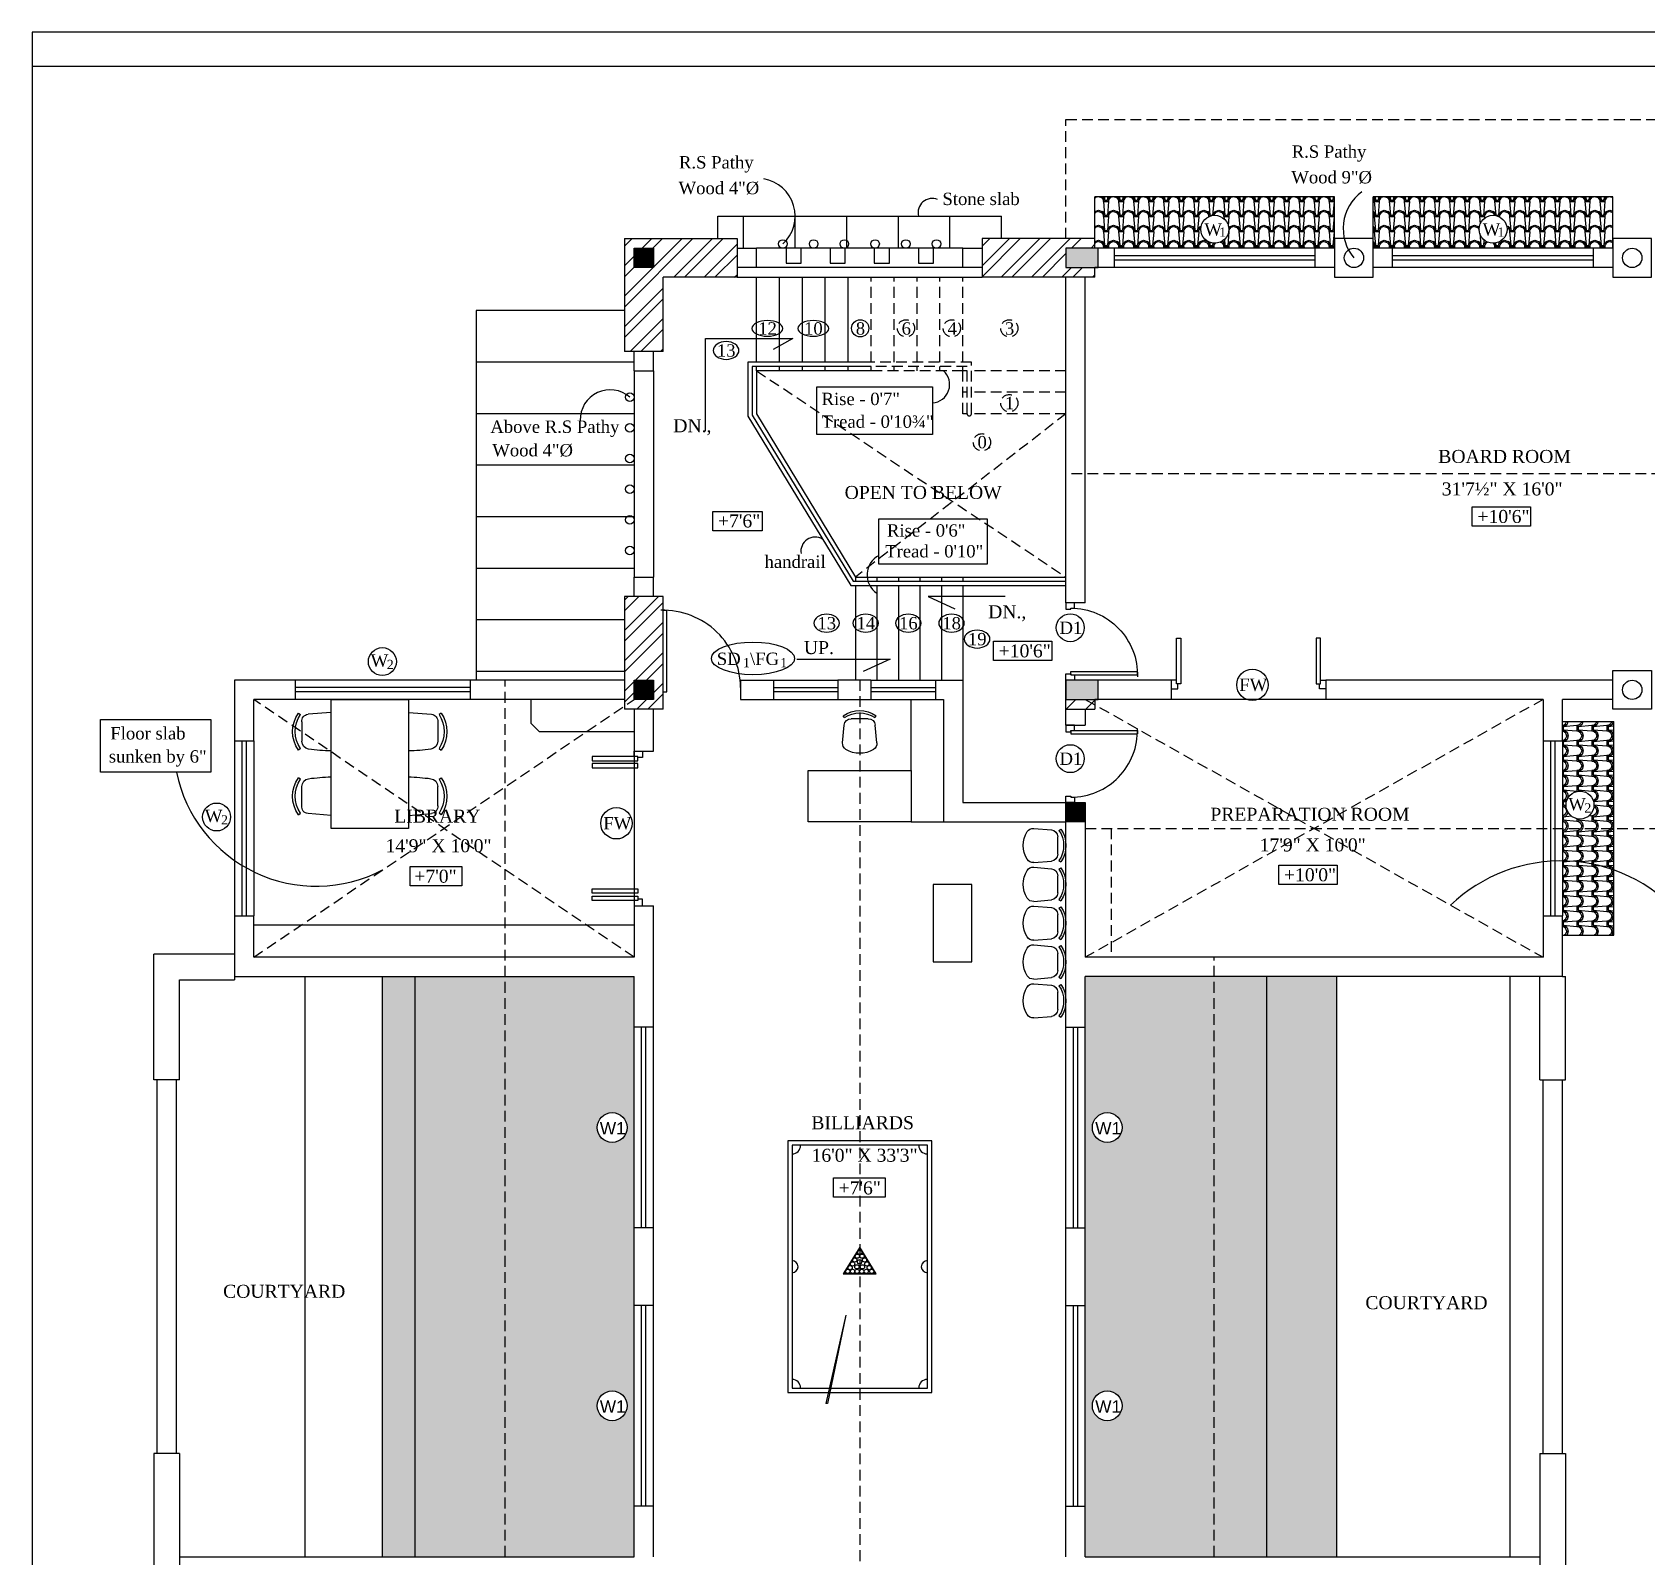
# Model space of a CAD drawing. Extents: x 12259 to 18078, y -1461 to 1911.
# Drawn here: x 14907 to 15658, y 144 to 854 of the extents above; entities that cross this region are included whole.
import ezdxf
from ezdxf.enums import TextEntityAlignment as Align

# ---------------------------------------------------------------- set-up
doc = ezdxf.new("R2010")
doc.units = 0
doc.header["$LTSCALE"] = 20
doc.header["$MEASUREMENT"] = 0
doc.linetypes.add('HIDDEN', pattern=[0.375, 0.25, -0.125])
doc.layers.get('0').update_dxf_attribs({"linetype": 'CONTINUOUS'})
for name, color, linetype in [('border', 230, 'CONTINUOUS'), ('column', 31, 'CONTINUOUS'), ('DETTEXT', 7, 'CONTINUOUS'), ('DOOR', 1, 'CONTINUOUS'), ('door text', 2, 'CONTINUOUS'), ('FURN', 10, 'CONTINUOUS'), ('Glass', 130, 'CONTINUOUS'), ('handrail', 1, 'CONTINUOUS'), ('HATCH', 252, 'CONTINUOUS'), ('kalkaal', 7, 'CONTINUOUS'), ('Roof lilne', 31, 'CONTINUOUS'), ('Stone', 8, 'CONTINUOUS'), ('text', 2, 'CONTINUOUS'), ('TILE', 22, 'CONTINUOUS'), ('wall', 13, 'CONTINUOUS'), ('window', 4, 'CONTINUOUS'), ('window sill', 5, 'CONTINUOUS'), ('WINTEXT', 2, 'CONTINUOUS'), ('WOOD', 7, 'CONTINUOUS')]:
    doc.layers.add(name, color=color, linetype=linetype)
doc.layers.add('correct', color=230, linetype='CONTINUOUS', plot=False)
doc.styles.add('STYLE1', font='arial_2.ttf', dxfattribs={"width": 0.75, "oblique": 25})
doc.styles.add('style5', font='times_2.ttf')
pattern_1 = [(274.9697, (61.23866, 1517.04105), (-6.999939149, 84.0000073606), [6.464304, -155.143247]), (180, (61.799, 1510.601), (-7, -7), [0.56, -6.44]), (0, (54.799, 1510.041), (7, 7), [1.96, -5.04]), (90, (56.759, 1510.041), (-7, 7), [0.7, -6.3]), (270, (61.239, 1510.741), (7, -7), [0.7, -6.3]), (0, (61.239, 1510.041), (7, 7), [0.56, -6.44]), (0, (54.799, 1510.601), (7, 7), [1.4, -5.6]), (85.0303, (56.19866, 1510.60105), (6.999939149, 84.0000073606), [6.464304, -155.143247]), (52.6961, (56.19866, 1510.95105), (-90.999901229, -119.000075192), [1.848056, -182.95725]), (18.4349, (57.3187, 1512.421), (14.00000304, 6.99998882), [1.770874, -20.365065]), (341.5651, (58.9987, 1512.981), (-14.00000304, 6.99998882), [1.770874, -20.365065]), (307.3039, (60.67866, 1512.42105), (90.999901229, -119.000075192), [1.848056, -182.95725]), (20.2249, (57.66866, 1511.93105), (-76.99998085, -28.000058349), [1.417395, -140.321804]), (339.7751, (58.99866, 1512.42105), (76.99998085, -28.000058349), [1.417395, -140.321804]), (307.4054, (60.32866, 1511.93105), (70.000069668, -90.999947255), [1.498063, -148.308475]), (52.5946, (56.75866, 1510.74105), (-70.000069668, -90.999947255), [1.498063, -148.308475])]
pattern_2 = [(184.9697, (43.62582, 41.11754), (84.0000073606, 6.999939149), [6.464304, -155.143247]), (90, (37.186, 40.5575), (-7, 7), [0.56, -6.44]), (270, (36.626, 47.5575), (7, -7), [1.96, -5.04]), (0, (36.626, 45.5975), (7, 7), [0.7, -6.3]), (180, (37.326, 41.1175), (-7, -7), [0.7, -6.3]), (270, (36.626, 41.1175), (7, -7), [0.56, -6.44]), (270, (37.186, 47.5575), (7, -7), [1.4, -5.6]), (355.0303, (37.18582, 46.15754), (84.0000073606, -6.999939149), [6.464304, -155.143247]), (322.6961, (37.53582, 46.15754), (-119.000075192, 90.999901229), [1.848056, -182.95725]), (288.4349, (39.0058, 45.0375), (6.99998882, -14.00000304), [1.770874, -20.365065]), (251.5651, (39.5658, 43.3575), (6.99998882, 14.00000304), [1.770874, -20.365065]), (217.3039, (39.00582, 41.67754), (-119.000075192, -90.999901229), [1.848056, -182.95725]), (290.2249, (38.51582, 44.68754), (-28.000058349, 76.99998085), [1.417395, -140.321804]), (249.7751, (39.00582, 43.35754), (-28.000058349, -76.99998085), [1.417395, -140.321804]), (217.4054, (38.51582, 42.02754), (-90.999947255, -70.000069668), [1.498063, -148.308475]), (322.5946, (37.32582, 45.59754), (-90.999947255, 70.000069668), [1.498063, -148.308475])]
pattern_3 = [(45, (36.626, 47.558), (-7.071068, 7.071068), []), (45, (36.626, 52.558), (-7.071068, 7.071068), [])]
pattern_4 = [(45, (0, 0), (-7.071068, 7.071068), []), (45, (0, 5), (-7.071068, 7.071068), [])]

# ---------------------------------------------------------------- blocks, each defined once
blk = doc.blocks.new('DR1H902')
at = {"color": 0}
for p, q in [((-0.5, 0), (-0.5, 1)), ((-0.5, 1), (-0.45, 1)), ((-0.45, 0), (-0.45, 1)), ((-0.5, 0), (-0.45, 0))]:
    blk.add_line(p, q, dxfattribs=at)
blk.add_arc((-0.5, 0), 1, 0, 91.707, dxfattribs=at)
blk = doc.blocks.new('A$C3B4262AC')
at = {"layer": 'DOOR'}
for p, q in [((0, 4), (0, 0)), ((2.5, 4), (0, 4)), ((0, 0), (3, 0)), ((2.5, 2.25), (2.5, 4)), ((3, 2.25), (2.5, 2.25)), ((3, 0), (3, 2.25))]:
    blk.add_line(p, q, dxfattribs=at)
blk = doc.blocks.new('A$C1F9E242A')
blk.add_blockref('A$C3B4262AC', (0, 0))
at = {"xscale": -1}
blk.add_blockref('A$C3B4262AC', (36, 0), dxfattribs=at)
at = {"layer": 'DOOR', "xscale": -31, "yscale": 31, "zscale": 68.88888888888889}
blk.add_blockref('DR1H902', (18, 2.25), dxfattribs=at)
blk = doc.blocks.new('*U20')
at = {"rotation": 89.9999999999997}
blk.add_blockref('A$C1F9E242A', (-17.99, -15.99), dxfattribs=at)
blk = doc.blocks.new('A$C01922A66')
at = {"layer": 'FURN'}
for points in [[(-67, 117), (-67, 0), (0, 0), (0, 117)], [(-65, 115), (-65, 2), (-2, 2), (-2, 115)]]:
    blk.add_lwpolyline(points, close=True, dxfattribs=at)
for centre, radius, start, end in [((-65, 115), 4, 270, 0), ((-2, 115), 4, 180, 270), ((-65, 58.5), 2.83, 270, 90), ((-2, 58.5), 2.83, 90, 270), ((-65, 2), 4, 0, 90), ((-2, 2), 4, 90, 180)]:
    blk.add_arc(centre, radius, start, end, dxfattribs=at)
blk = doc.blocks.new('A$C0BD9222F')
at = {"layer": 'Glass', "color": 4}
for p, q in [((0, 36), (-38, 36)), ((-38, 36), (-38, 34.2)), ((0, 34.2), (-38, 34.2)), ((0, 36), (0, 34.2))]:
    blk.add_line(p, q, dxfattribs=at)
at = {"layer": 'Glass', "color": 4, "extrusion": (0, 0, -1)}
blk.add_ellipse((-2, 36), major_axis=(-25.46, 25.46), ratio=1, start_param=3.926991, end_param=5.52758, dxfattribs=at)
blk = doc.blocks.new('*U615')
at = {"xscale": -1, "rotation": 89.99999999999977}
blk.add_blockref('A$C1F9E242A', (-17.99, 20.01), dxfattribs=at)
blk = doc.blocks.new('f3')
at = {"layer": 'FURN'}
for p, q in [((-60.11, 62.61), (-59.1, 61.92)), ((-44.87, 62.93), (-55.6, 62.05)), ((-8.87, 62.93), (1.86, 62.05)), ((6.36, 62.61), (5.36, 61.92)), ((-58.49, 58.51), (-58.49, 49.48)), ((4.75, 58.51), (4.75, 49.48)), ((-59.1, 46.07), (-60.11, 45.39)), ((5.36, 46.07), (6.36, 45.39)), ((-59.1, 31.85), (-60.11, 32.54)), ((5.36, 31.85), (6.36, 32.54)), ((-58.49, 19.41), (-58.49, 28.45)), ((4.75, 19.41), (4.75, 28.45)), ((-60.11, 15.32), (-59.1, 16.01)), ((-44.87, 15), (-55.6, 15.87)), ((-8.87, 15), (1.86, 15.87)), ((6.36, 15.32), (5.36, 16.01))]:
    blk.add_line(p, q, dxfattribs=at)
blk.add_lwpolyline([(-44.87, 68.96), (-44.87, 8.96), (-8.87, 8.96), (-8.87, 68.96)], close=True, dxfattribs=at)
for centre, radius, start, end in [((-47.52, 54), 15.25, 145.61966, 214.38034), ((-47.52, 54), 14.03, 145.61966, 214.38034), ((-55.35, 58.9), 3.17, 94.66922, 186.93393), ((1.61, 58.9), 3.17, 353.06607, 85.33078), ((-6.22, 54), 14.03, 325.61966, 34.38034), ((-6.22, 54), 15.25, 325.61966, 34.38034), ((-54.82, 49.48), 3.67, 180, 262.30076), ((-42.34, 141.76), 96.79, 262.30076, 268.50186), ((-11.4, 141.76), 96.79, 271.49814, 277.69924), ((1.07, 49.48), 3.67, 277.69924, 0), ((-47.52, 23.93), 15.25, 145.61966, 214.38034), ((-47.52, 23.93), 14.03, 145.61966, 214.38034), ((-54.82, 28.45), 3.67, 97.69924, 180), ((-42.34, -63.83), 96.79, 91.49814, 97.69924), ((-11.4, -63.83), 96.79, 82.30076, 88.50186), ((1.07, 28.45), 3.67, 0, 82.30076), ((-6.22, 23.93), 14.03, 325.61966, 34.38034), ((-6.22, 23.93), 15.25, 325.61966, 34.38034), ((-55.35, 19.03), 3.17, 173.06607, 265.33078), ((1.61, 19.03), 3.17, 274.66922, 6.93393)]:
    blk.add_arc(centre, radius, start, end, dxfattribs=at)
blk = doc.blocks.new('CHAIR1')
at = {"color": 0}
for p, q in [((6.09, 9.96), (16.38, 9.07)), ((20.77, 8.8), (21.88, 9.57)), ((20.09, 5.02), (20.09, -5.02)), ((6.09, -9.96), (16.38, -9.07)), ((20.77, -8.8), (21.88, -9.57))]:
    blk.add_line(p, q, dxfattribs=at)
for centre, radius, start, end in [((5.74, 5.91), 4.06, 85.03026, 148.40697), ((7.9, 0), 16.94, 325.61966, 34.38034), ((15.35, 0), 15.35, 148.40697, 211.59303), ((16.03, 5.02), 4.06, 0, 85.03026), ((7.9, 0), 15.59, 325.61966, 34.38034), ((5.74, -5.91), 4.06, 211.59303, 274.96974), ((16.03, -5.02), 4.06, 274.96974, 0)]:
    blk.add_arc(centre, radius, start, end, dxfattribs=at)

msp = doc.modelspace()

# ---------------------------------------------------------------- hatches: boundary and pattern name
at = {"layer": 'column'}
msp.add_hatch(color=8, dxfattribs=at).paths.add_polyline_path([(15387.9, 495.29), (15387.9, 486.29), (15396.9, 486.29), (15396.9, 495.29)])
at = {"layer": 'HATCH'}
for points in [[(15195.9, 753.29), (15186.9, 753.29), (15186.9, 744.29), (15195.9, 744.29)], [(15402.9, 744.29), (15402.9, 753.29), (15387.9, 753.29), (15387.9, 744.29)], [(15186.9, 543.29), (15195.9, 543.29), (15195.9, 552.29), (15186.9, 552.29)], [(15402.9, 552.29), (15396.9, 552.29), (15387.9, 552.29), (15387.9, 543.29), (15402.9, 543.29)]]:
    msp.add_hatch(color=8, dxfattribs=at).paths.add_polyline_path(points)
at = {"layer": 'Stone', "ltscale": 5}
h = msp.add_hatch(dxfattribs=at)
h.set_pattern_fill('STEEL', color=256, scale=80, style=0)
h.set_pattern_definition(pattern_3)
h.paths.add_polyline_path([(15234.9, 739.79), (15234.9, 757.79), (15182.4, 757.79), (15182.4, 705.29), (15200.4, 705.29), (15200.4, 739.79)])
h.paths.add_polyline_path([(15195.9, 744.29), (15186.9, 744.29), (15186.9, 753.29), (15195.9, 753.29)], flags=16)
h = msp.add_hatch(dxfattribs=at)
h.set_pattern_fill('STEEL', color=256, scale=80, style=0)
h.set_pattern_definition(pattern_4)
h.paths.add_polyline_path([(15401.4, 739.79), (15401.4, 744.29), (15387.9, 744.29), (15387.9, 753.29), (15401.4, 753.29), (15401.4, 757.79), (15348.9, 757.79), (15348.9, 739.79)])
h = msp.add_hatch(dxfattribs=at)
h.set_pattern_fill('STEEL', color=256, scale=80, style=0)
h.set_pattern_definition(pattern_3)
h.paths.add_polyline_path([(15200.4, 591.29), (15182.4, 591.29), (15182.4, 538.79), (15200.4, 538.79)])
h.paths.add_polyline_path([(15195.9, 552.29), (15195.9, 543.29), (15186.9, 543.29), (15186.9, 552.29)], flags=16)
h = msp.add_hatch(dxfattribs=at)
h.set_pattern_fill('STEEL', color=256, scale=80, style=0)
h.set_pattern_definition(pattern_4)
h.paths.add_polyline_path([(15387.9, 543.29), (15387.9, 538.79), (15401.4, 538.79), (15401.4, 543.29)])
at = {"layer": 'TILE'}
h = msp.add_hatch(dxfattribs=at)
h.set_pattern_fill('SPANTILE', color=256, scale=7, style=0)
h.set_pattern_definition(pattern_1)
edge = h.paths.add_edge_path()
edge.add_arc((15457.15, 762.13), 6.51, 0, 360)
h.paths.add_polyline_path([(15512.9, 753.29), (15512.9, 777.29), (15401.4, 777.29), (15401.4, 753.29)])
h = msp.add_hatch(dxfattribs=at)
h.set_pattern_fill('SPANTILE', color=256, scale=7, style=0)
h.set_pattern_definition(pattern_1)
edge = h.paths.add_edge_path()
edge.add_arc((15586.65, 762.13), 6.51, 0, 360)
h.paths.add_polyline_path([(15642.4, 753.29), (15642.4, 777.29), (15530.9, 777.29), (15530.9, 753.29)])
h = msp.add_hatch(dxfattribs=at)
h.set_pattern_fill('SPANTILE', color=256, scale=7, angle=270, style=0)
h.set_pattern_definition(pattern_2)
edge = h.paths.add_edge_path()
edge.add_arc((15627.1, 494.12), 6.51, 0, 360)
h.paths.add_polyline_path([(15618.9, 483.29), (15642.9, 483.29), (15642.9, 533.04), (15618.9, 533.04)])
h = msp.add_hatch(dxfattribs=at)
h.set_pattern_fill('SPANTILE', color=256, scale=7, angle=270, style=0)
h.set_pattern_definition(pattern_2)
h.paths.add_polyline_path([(15642.9, 483.29), (15618.9, 483.29), (15618.9, 442.54), (15618.9, 433.54), (15642.9, 433.54)])
h = msp.add_hatch(dxfattribs=at)
h.set_pattern_fill('SPANTILE', color=256, scale=7, angle=270, style=0)
h.set_pattern_definition([(355.0303, (25498.4999, -398.81697), (-84.000007361, 6.999939149), [6.464304, -155.143247]), (90, (25504.94, -399.377), (7, 7), [0.56, -6.44]), (270, (25505.5, -392.377), (-7, -7), [1.96, -5.04]), (180, (25505.5, -394.337), (-7, 7), [0.7, -6.3]), (7e-15, (25504.8, -398.817), (7, -7), [0.7, -6.3]), (270, (25505.5, -398.817), (-7, -7), [0.56, -6.44]), (270, (25504.94, -392.377), (-7, -7), [1.4, -5.6]), (184.9697, (25504.9399, -393.77697), (-84.000007361, -6.999939149), [6.464304, -155.143247]), (217.3039, (25504.5899, -393.77697), (119.000075192, 90.999901229), [1.848056, -182.95725]), (251.5651, (25503.12, -394.897), (-6.9999888, -14.00000304), [1.770874, -20.365065]), (288.4349, (25502.56, -396.577), (-6.9999888, 14.00000304), [1.770874, -20.365065]), (322.6961, (25503.1199, -398.25697), (119.000075192, -90.999901229), [1.848056, -182.95725]), (249.7751, (25503.6099, -395.24697), (28.000058349, 76.99998085), [1.417395, -140.321804]), (290.2249, (25503.1199, -396.57697), (28.000058349, -76.99998085), [1.417395, -140.321804]), (322.5946, (25503.6099, -397.90697), (90.999947255, -70.000069668), [1.498063, -148.308475]), (217.4054, (25504.7999, -394.33697), (90.999947255, 70.000069668), [1.498063, -148.308475])])
edge = h.paths.add_edge_path()
edge.add_arc((15176.7, 344.04), 6.93, 0, 360)
edge = h.paths.add_edge_path()
edge.add_arc((15176.7, 214.54), 6.93, 0, 360)
h.paths.add_polyline_path([(15069.9, 414.29), (15186.9, 414.29), (15186.9, 144.29), (15069.9, 144.29)])
h = msp.add_hatch(dxfattribs=at)
h.set_pattern_fill('SPANTILE', color=256, scale=7, angle=270, style=0)
h.set_pattern_definition([(184.9697, (5085.2979, -398.81697), (84.000007361, 6.999939149), [6.464304, -155.143247]), (90, (5078.858, -399.377), (-7, 7), [0.56, -6.44]), (270, (5078.298, -392.377), (7, -7), [1.96, -5.04]), (0, (5078.298, -394.337), (7, 7), [0.7, -6.3]), (180, (5078.998, -398.817), (-7, -7), [0.7, -6.3]), (270, (5078.298, -398.817), (7, -7), [0.56, -6.44]), (270, (5078.858, -392.377), (7, -7), [1.4, -5.6]), (355.0303, (5078.8579, -393.77697), (84.000007361, -6.999939149), [6.464304, -155.143247]), (322.6961, (5079.2079, -393.77697), (-119.000075192, 90.999901229), [1.848056, -182.95725]), (288.4349, (5080.678, -394.897), (6.9999888, -14.00000304), [1.770874, -20.365065]), (251.5651, (5081.238, -396.577), (6.9999888, 14.00000304), [1.770874, -20.365065]), (217.3039, (5080.6779, -398.25697), (-119.000075192, -90.999901229), [1.848056, -182.95725]), (290.2249, (5080.1879, -395.24697), (-28.000058349, 76.99998085), [1.417395, -140.321804]), (249.7751, (5080.6779, -396.57697), (-28.000058349, -76.99998085), [1.417395, -140.321804]), (217.4054, (5080.1879, -397.90697), (-90.999947255, -70.000069668), [1.498063, -148.308475]), (322.5946, (5078.9979, -394.33697), (-90.999947255, 70.000069668), [1.498063, -148.308475])])
edge = h.paths.add_edge_path()
edge.add_arc((15407.1, 344.04), 6.93, 0, 360)
edge = h.paths.add_edge_path()
edge.add_arc((15407.1, 214.54), 6.93, 0, 360)
h.paths.add_polyline_path([(15513.9, 414.29), (15396.9, 414.29), (15396.9, 144.29), (15513.9, 144.29)])

# ---------------------------------------------------------------- linework, layer by layer
for p, q in [((15225.9, 768.29), (15357.9, 768.29)), ((15225.9, 757.79), (15225.9, 768.29)), ((15237.9, 753.29), (15237.9, 768.29)), ((15261.9, 753.29), (15261.9, 768.29)), ((15285.9, 753.29), (15285.9, 768.29)), ((15309.9, 753.29), (15309.9, 768.29)), ((15333.9, 753.29), (15333.9, 768.29)), ((15357.9, 757.79), (15357.9, 768.29)), ((15339.9, 753.29), (15243.9, 753.29)), ((15339.9, 744.29), (15243.9, 744.29)), ((15234.9, 739.79), (15348.9, 739.79)), ((15243.9, 700.29), (15243.9, 739.79)), ((15254.57, 700.29), (15254.57, 739.79)), ((15265.23, 700.29), (15265.23, 739.79)), ((15275.9, 700.29), (15275.9, 739.79)), ((15286.57, 700.29), (15286.57, 739.79)), ((15182.4, 724.29), (15113.4, 724.29)), ((15113.4, 724.29), (15113.4, 552.29)), ((15186.9, 700.29), (15113.4, 700.29)), ((15186.9, 696.29), (15186.9, 600.29)), ((15195.9, 696.29), (15195.9, 600.29)), ((15243.9, 696.29), (15243.9, 698.29)), ((15297.23, 696.29), (15243.9, 696.29)), ((15243.9, 696.29), (15243.9, 676.29)), ((15254.57, 696.29), (15254.57, 698.29)), ((15265.23, 696.29), (15265.23, 698.29)), ((15275.9, 696.29), (15275.9, 698.29)), ((15286.57, 696.29), (15286.57, 698.29)), ((15307.9, 696.29), (15307.9, 698.29)), ((15318.57, 696.29), (15318.57, 698.29)), ((15329.23, 696.29), (15329.23, 698.29)), ((15339.9, 696.29), (15339.9, 698.29)), ((15341.9, 696.29), (15339.9, 696.29)), ((15186.9, 676.29), (15113.4, 676.29)), ((15243.9, 676.29), (15289.9, 600.29)), ((15186.9, 652.29), (15113.4, 652.29)), ((15186.9, 628.29), (15113.4, 628.29)), ((15186.9, 604.29), (15113.4, 604.29)), ((15289.9, 600.29), (15289.9, 598.29)), ((15289.9, 600.29), (15387.9, 600.29)), ((15289.9, 596.29), (15289.9, 552.29)), ((15299.9, 600.29), (15299.9, 598.29)), ((15299.9, 596.29), (15299.9, 552.29)), ((15309.9, 600.29), (15309.9, 598.29)), ((15309.9, 596.29), (15309.9, 552.29)), ((15319.9, 600.29), (15319.9, 598.29)), ((15319.9, 596.29), (15319.9, 552.29)), ((15329.9, 600.29), (15329.9, 598.29)), ((15329.9, 596.29), (15329.9, 552.29)), ((15339.9, 600.29), (15339.9, 598.29)), ((15339.9, 596.29), (15339.9, 552.29)), ((15182.4, 580.29), (15113.4, 580.29)), ((15182.4, 556.29), (15113.4, 556.29)), ((15251.77, 552.29), (15281.77, 552.29)), ((15297.15, 552.29), (15327.15, 552.29)), ((15251.77, 543.29), (15281.77, 543.29)), ((15297.15, 543.29), (15327.23, 543.29)), ((15508.9, 543.29), (15436.9, 543.29)), ((15186.9, 519.29), (15186.9, 447.29))]:
    msp.add_line(p, q)
at = {"linetype": 'HIDDEN'}
for p, q in [((15297.23, 700.29), (15297.23, 739.79)), ((15307.9, 700.29), (15307.9, 739.79)), ((15318.57, 700.29), (15318.57, 739.79)), ((15329.23, 700.29), (15329.23, 739.79)), ((15339.9, 700.29), (15339.9, 739.79)), ((15243.9, 696.29), (15387.9, 600.29)), ((15297.23, 696.29), (15297.23, 698.29)), ((15339.9, 696.29), (15297.23, 696.29)), ((15339.9, 676.29), (15339.9, 698.29)), ((15387.9, 696.29), (15343.9, 696.29)), ((15341.9, 686.29), (15339.9, 686.29)), ((15387.9, 686.29), (15343.9, 686.29)), ((15387.9, 676.29), (15289.9, 600.29)), ((15341.9, 676.29), (15339.9, 676.29)), ((15387.9, 676.29), (15343.9, 676.29)), ((15186.9, 423.29), (15009.9, 543.29)), ((15009.9, 423.29), (15186.9, 543.29)), ((15609.9, 543.29), (15396.9, 423.29)), ((15396.9, 543.29), (15609.9, 423.29))]:
    msp.add_line(p, q, dxfattribs=at)
at = {"layer": 'border'}
msp.add_line((15899.3, 837.96), (14906.85, 837.96), dxfattribs=at)
at = {"layer": 'column'}
for points in [[(15195.9, 744.29), (15186.9, 744.29), (15186.9, 753.29), (15195.9, 753.29)], [(15387.9, 744.29), (15402.9, 744.29), (15402.9, 753.29), (15387.9, 753.29)], [(15195.9, 543.29), (15186.9, 543.29), (15186.9, 552.29), (15195.9, 552.29)], [(15387.9, 543.29), (15402.9, 543.29), (15402.9, 552.29), (15387.9, 552.29)], [(15396.9, 486.29), (15387.9, 486.29), (15387.9, 495.29), (15396.9, 495.29)]]:
    msp.add_lwpolyline(points, close=True, dxfattribs=at)
at = {"layer": 'correct', "color": 3}
msp.add_lwpolyline([(14906.85, -339.12), (15899.3, -339.12), (15899.3, 853.82), (14906.85, 853.82)], close=True, dxfattribs=at)
at = {"layer": 'DETTEXT'}
for points in [[(15271.91, 688.87), (15325.73, 688.87), (15325.73, 666.62), (15271.91, 666.62)], [(15300.88, 627.31), (15351.18, 627.31), (15351.18, 606.28), (15300.88, 606.28)], [(14938.67, 534.04), (14989.9, 534.04), (14989.9, 509.43), (14938.67, 509.43)]]:
    msp.add_lwpolyline(points, close=True, dxfattribs=at)
msp.add_circle((15292.13, 716.04), 4.01, dxfattribs=at)
at = {"layer": 'DETTEXT', "linetype": 'HIDDEN'}
for centre in [(15313.47, 716.04), (15334.8, 716.04), (15361.54, 716.04), (15361.54, 681.22), (15348.78, 663)]:
    msp.add_circle(centre, 4.01, dxfattribs=at)
at = {"layer": 'DETTEXT'}
for centre, radius, start, end in [((15244.27, 768.24), 17.59, 312.61016, 80.29575), ((15325.59, 769.95), 6.51, 66.53979, 194.75733), ((15538.02, 762.46), 21.12, 126.01619, 220.23742), ((15325.2, 689.89), 8.56, 273.54399, 48.3732), ((15175.75, 673.5), 13.93, 48.9626, 181.33485), ((15271.15, 612.26), 6.63, 58.51274, 189.61595), ((15305.48, 601.28), 10.15, 116.93468, 236.64518), ((15039.04, 522.85), 66.48, 191.64383, 297.61536), ((15618.16, 394), 74.11, 41.55748, 133.76715)]:
    msp.add_arc(centre, radius, start, end, dxfattribs=at)
at = {"layer": 'DETTEXT', "extrusion": (0, 0, -1)}
for centre, major_axis, ratio in [((15248.96, 715.98), (7.19, 0), 0.505597), ((15270.3, 715.98), (7.19, 0), 0.505597), ((15229.74, 705.73), (5.96, 0), 0.694612), ((15276.51, 578.79), (5.96, 0), 0.694612), ((15294.68, 578.79), (5.96, 0), 0.694612), ((15314.5, 578.79), (5.96, 0), 0.694612), ((15334.63, 578.79), (5.96, 0), 0.694612), ((15346.55, 571.38), (5.96, 0), 0.694612)]:
    msp.add_ellipse(centre, major_axis=major_axis, ratio=ratio, dxfattribs=at)
at = {"layer": 'DOOR'}
for p, q in [((15188.65, 516.79), (15186.9, 516.79)), ((15188.65, 449.79), (15186.9, 449.79))]:
    msp.add_line(p, q, dxfattribs=at)
for points in [[(15439.4, 571.85), (15441.4, 571.85), (15441.4, 550.54), (15439.4, 550.54)], [(15506.4, 571.85), (15504.4, 571.85), (15504.4, 550.54), (15506.4, 550.54)], [(15167.34, 516.79), (15167.34, 514.79), (15188.65, 514.79), (15188.65, 516.79)], [(15167.34, 513.48), (15167.34, 511.48), (15188.65, 511.48), (15188.65, 513.48)], [(15167.34, 453.1), (15167.34, 455.1), (15188.65, 455.1), (15188.65, 453.1)], [(15167.34, 449.79), (15167.34, 451.79), (15188.65, 451.79), (15188.65, 449.79)]]:
    msp.add_lwpolyline(points, close=True, dxfattribs=at)
for points in [[(15439.4, 552.29), (15436.9, 552.29), (15436.9, 548.29), (15439.9, 548.29), (15439.9, 550.54)], [(15506.4, 552.29), (15508.9, 552.29), (15508.9, 548.29), (15505.9, 548.29), (15505.9, 550.54)], [(15186.9, 516.79), (15186.9, 519.29), (15190.9, 519.29), (15190.9, 516.29), (15188.65, 516.29)], [(15186.9, 449.79), (15186.9, 447.29), (15190.9, 447.29), (15190.9, 450.29), (15188.65, 450.29)]]:
    msp.add_lwpolyline(points, dxfattribs=at)
at = {"layer": 'door text', "color": 7}
for centre, radius in [((15457.15, 762.13), 6.51), ((15586.65, 762.13), 6.51), ((15389.89, 576.68), 6.51), ((15069.76, 560.9), 6.51), ((15474.66, 550.09), 7.3), ((15389.89, 515.74), 6.51), ((15627.1, 494.12), 6.51), ((14992.62, 488.59), 6.51), ((15178.7, 485.65), 7.3)]:
    msp.add_circle(centre, radius, dxfattribs=at)
msp.add_ellipse((15242.23, 562.41), major_axis=(19.35, 0), ratio=0.393274, start_param=-1.570796, end_param=4.712389, dxfattribs=at)
at = {"layer": 'FURN'}
for p, q in [((15138.9, 543.29), (15138.9, 532.29)), ((15315.9, 510.29), (15315.9, 543.29)), ((15138.9, 532.29), (15142.9, 528.29)), ((15186.9, 528.29), (15142.9, 528.29)), ((15315.9, 486.29), (15330.9, 486.29)), ((15186.9, 438.29), (15009.9, 438.29))]:
    msp.add_line(p, q, dxfattribs=at)
for points in [[(15267.9, 486.29), (15267.9, 510.29), (15315.9, 510.29), (15315.9, 486.29)], [(15326.02, 421.18), (15344.02, 421.18), (15344.02, 457.18), (15326.02, 457.18)], [(15291.9, 288.33), (15284.23, 275.95), (15299.56, 275.95)], [(15291.9, 288.03), (15284.51, 276.11), (15299.28, 276.11)]]:
    msp.add_lwpolyline(points, close=True, dxfattribs=at)
at = {"layer": 'FURN', "color": 2}
for points in [[(15285.51, 256.76), (15276.07, 215.6)], [(15285.51, 256.76), (15276.84, 215.64), (15276.07, 215.6)]]:
    msp.add_lwpolyline(points, dxfattribs=at)
for centre in [(15291.94, 285.97), (15286.32, 277.11), (15287.43, 278.85), (15288.57, 280.58), (15288.61, 277.11), (15289.62, 282.4), (15290.61, 279.21), (15290.68, 277.11), (15290.76, 284.18), (15291.86, 281.55), (15292.84, 277.11), (15293.04, 284.18), (15293.16, 279.21), (15294.18, 282.4), (15294.96, 277.11), (15295.23, 280.58), (15296.37, 278.85), (15297.48, 277.11)]:
    msp.add_circle(centre, 1, dxfattribs=at)
at = {"layer": 'Glass'}
for p, q in [((15251.77, 548.79), (15281.77, 548.79)), ((15297.15, 548.79), (15327.15, 548.79)), ((15281.77, 546.79), (15251.77, 546.79)), ((15327.15, 546.79), (15297.15, 546.79))]:
    msp.add_line(p, q, dxfattribs=at)
at = {"layer": 'Glass', "linetype": 'ByBlock'}
for p, q in [((15033.8, 144.29), (15033.8, 414.29)), ((15084.99, 144.29), (15084.99, 414.29)), ((15481.26, 414.29), (15481.26, 144.29)), ((15594.65, 144.29), (15594.65, 414.29))]:
    msp.add_line(p, q, dxfattribs=at)
at = {"layer": 'handrail'}
for p, q in [((15297.23, 700.29), (15239.9, 700.29)), ((15239.9, 700.29), (15239.9, 675.09)), ((15297.23, 698.29), (15241.9, 698.29)), ((15241.9, 698.29), (15241.9, 675.69)), ((15239.9, 675.09), (15287.74, 596.29)), ((15241.9, 675.69), (15288.82, 598.29)), ((15287.74, 596.29), (15387.9, 596.29)), ((15288.82, 598.29), (15387.9, 598.29))]:
    msp.add_line(p, q, dxfattribs=at)
at = {"layer": 'handrail', "linetype": 'HIDDEN'}
for p, q in [((15343.9, 700.29), (15297.23, 700.29)), ((15343.9, 676.29), (15343.9, 700.29)), ((15341.9, 698.29), (15297.23, 698.29)), ((15341.9, 676.29), (15341.9, 698.29))]:
    msp.add_line(p, q, dxfattribs=at)
msp.add_arc((15342.9, 676.29), 1, 180, 0, dxfattribs=at)
at = {"layer": 'kalkaal'}
for points in [[(15257.63, 753.29), (15257.63, 746.29), (15264.63, 746.29), (15264.63, 753.29)], [(15278.1, 753.29), (15278.1, 746.29), (15285.1, 746.29), (15285.1, 753.29)], [(15298.7, 753.29), (15298.7, 746.29), (15305.7, 746.29), (15305.7, 753.29)], [(15319.3, 753.29), (15319.3, 746.29), (15326.3, 746.29), (15326.3, 753.29)]]:
    msp.add_lwpolyline(points, dxfattribs=at)
at = {"layer": 'Roof lilne', "linetype": 'HIDDEN'}
for p, q in [((15387.9, 813.29), (15785.4, 813.29)), ((15387.9, 757.79), (15387.9, 813.29)), ((15785.4, 648.29), (15387.9, 648.29)), ((15126.9, 144.29), (15126.9, 552.29)), ((15182.4, 552.29), (15126.9, 552.29)), ((15291.9, 552.29), (15291.9, 135.29)), ((15396.9, 483.29), (15785.4, 483.29)), ((15408.9, 483.29), (15408.9, 423.29)), ((15456.9, 144.29), (15456.9, 423.29))]:
    msp.add_line(p, q, dxfattribs=at)
at = {"layer": 'Roof lilne'}
for p, q in [((15512.9, 777.29), (15401.4, 777.29)), ((15401.4, 753.29), (15401.4, 777.29)), ((15512.9, 753.29), (15512.9, 777.29)), ((15642.4, 777.29), (15530.9, 777.29)), ((15530.9, 753.29), (15530.9, 777.29)), ((15642.4, 753.29), (15642.4, 777.29)), ((15618.9, 533.04), (15642.9, 533.04)), ((15642.9, 433.54), (15642.9, 533.04)), ((15618.9, 433.54), (15642.9, 433.54)), ((15069.9, 144.29), (15069.9, 414.29)), ((15513.9, 144.29), (15513.9, 414.29))]:
    msp.add_line(p, q, dxfattribs=at)
at = {"layer": 'text'}
for points in [[(15220.1, 668.2), (15220.1, 711.31), (15260.75, 711.31), (15251.7, 706.14)], [(15359.6, 591.16), (15323.74, 591.16), (15336.24, 585.53)], [(15262.66, 561.99), (15306.06, 561.99), (15293.56, 556.36)]]:
    msp.add_lwpolyline(points, dxfattribs=at)
for points in [[(15576.97, 632.94), (15604.13, 632.94), (15604.13, 623.91), (15576.97, 623.91)], [(15223.54, 630.85), (15246.53, 630.85), (15246.53, 621.82), (15223.54, 621.82)], [(15354.16, 570.39), (15381.32, 570.39), (15381.32, 561.36), (15354.16, 561.36)], [(15486.93, 466.15), (15514.09, 466.15), (15514.09, 457.13), (15486.93, 457.13)], [(15082.73, 465.5), (15106.75, 465.5), (15106.75, 456.47), (15082.73, 456.47)], [(15279.66, 320.71), (15303.79, 320.71), (15303.79, 311.68), (15279.66, 311.68)]]:
    msp.add_lwpolyline(points, close=True, dxfattribs=at)
at = {"layer": 'wall'}
for p, q in [((15182.4, 757.79), (15234.9, 757.79)), ((15182.4, 757.79), (15182.4, 705.29)), ((15234.9, 757.79), (15234.9, 739.79)), ((15234.9, 753.29), (15243.9, 753.29)), ((15243.9, 744.29), (15243.9, 753.29)), ((15339.9, 744.29), (15339.9, 753.29)), ((15339.9, 753.29), (15348.9, 753.29)), ((15401.4, 757.79), (15348.9, 757.79)), ((15348.9, 757.79), (15348.9, 739.79)), ((15401.4, 753.29), (15401.4, 757.79)), ((15410.4, 753.29), (15401.4, 753.29)), ((15410.4, 744.29), (15410.4, 753.29)), ((15512.9, 753.29), (15503.9, 753.29)), ((15503.9, 744.29), (15503.9, 753.29)), ((15539.9, 753.29), (15530.9, 753.29)), ((15539.9, 744.29), (15539.9, 753.29)), ((15642.4, 753.29), (15633.4, 753.29)), ((15633.4, 744.29), (15633.4, 753.29)), ((15243.9, 744.29), (15234.9, 744.29)), ((15348.9, 744.29), (15339.9, 744.29)), ((15401.4, 739.79), (15401.4, 744.29)), ((15410.4, 744.29), (15401.4, 744.29)), ((15512.9, 744.29), (15503.9, 744.29)), ((15539.9, 744.29), (15530.9, 744.29)), ((15642.4, 744.29), (15633.4, 744.29)), ((15234.9, 739.79), (15200.4, 739.79)), ((15200.4, 705.29), (15200.4, 739.79)), ((15401.4, 739.79), (15348.9, 739.79)), ((15387.9, 588.29), (15387.9, 739.79)), ((15396.9, 588.29), (15396.9, 739.79)), ((15200.4, 705.29), (15182.4, 705.29)), ((15186.9, 696.29), (15186.9, 705.29)), ((15195.9, 696.29), (15195.9, 705.29)), ((15186.9, 696.29), (15195.9, 696.29)), ((15186.9, 591.29), (15186.9, 600.29)), ((15186.9, 600.29), (15195.9, 600.29)), ((15195.9, 591.29), (15195.9, 600.29)), ((15200.4, 591.29), (15182.4, 591.29)), ((15182.4, 591.29), (15182.4, 538.79)), ((15200.4, 538.79), (15200.4, 591.29)), ((15396.9, 588.29), (15387.9, 588.29)), ((15000.9, 552.29), (15000.9, 524.04)), ((15029.15, 552.29), (15000.9, 552.29)), ((15029.15, 552.29), (15029.15, 543.29)), ((15182.4, 552.29), (15110.65, 552.29)), ((15110.65, 552.29), (15110.65, 543.29)), ((15236.4, 552.29), (15236.4, 543.29)), ((15236.4, 552.29), (15251.77, 552.29)), ((15251.77, 552.29), (15251.77, 543.29)), ((15281.77, 552.29), (15281.77, 543.29)), ((15297.15, 552.29), (15281.77, 552.29)), ((15297.15, 552.29), (15297.15, 543.29)), ((15327.15, 552.29), (15327.15, 543.29)), ((15327.15, 552.29), (15339.9, 552.29)), ((15339.9, 552.29), (15339.9, 495.29)), ((15436.9, 552.29), (15387.9, 552.29)), ((15387.9, 531.29), (15387.9, 552.29)), ((15436.9, 552.29), (15436.9, 543.29)), ((15642.4, 552.29), (15508.9, 552.29)), ((15508.9, 552.29), (15508.9, 543.29)), ((15009.9, 524.04), (15009.9, 543.29)), ((15029.15, 543.29), (15009.9, 543.29)), ((15182.4, 543.29), (15110.65, 543.29)), ((15236.4, 543.29), (15251.77, 543.29)), ((15281.77, 543.29), (15297.15, 543.29)), ((15327.23, 543.29), (15330.9, 543.29)), ((15330.9, 543.29), (15330.9, 486.29)), ((15436.9, 543.29), (15401.4, 543.29)), ((15401.4, 543.29), (15401.4, 538.79)), ((15609.9, 543.29), (15508.9, 543.29)), ((15609.9, 543.29), (15609.9, 524.04)), ((15642.4, 543.29), (15618.9, 543.29)), ((15618.9, 524.04), (15618.9, 543.29)), ((15200.4, 538.79), (15182.4, 538.79)), ((15186.9, 538.79), (15186.9, 519.29)), ((15195.9, 519.29), (15195.9, 538.79)), ((15387.9, 538.79), (15401.4, 538.79)), ((15396.9, 538.79), (15396.9, 531.29)), ((15387.9, 531.29), (15396.9, 531.29)), ((15000.9, 524.04), (15009.9, 524.04)), ((15186.9, 519.29), (15195.9, 519.29)), ((15609.9, 524.04), (15618.9, 524.04)), ((15339.9, 495.29), (15396.9, 495.29)), ((15396.9, 495.29), (15396.9, 423.29)), ((15330.9, 486.29), (15387.9, 486.29)), ((15387.9, 390.79), (15387.9, 486.29)), ((15186.9, 447.29), (15195.9, 447.29)), ((15186.9, 447.29), (15186.9, 423.29)), ((15195.9, 390.79), (15195.9, 447.29)), ((15000.9, 442.54), (15009.9, 442.54)), ((15000.9, 442.54), (15000.9, 414.29)), ((15009.9, 423.29), (15009.9, 442.54)), ((15609.9, 442.54), (15618.9, 442.54)), ((15609.9, 442.54), (15609.9, 423.29)), ((15618.9, 414.29), (15618.9, 442.54)), ((15186.9, 423.29), (15009.9, 423.29)), ((15609.9, 423.29), (15396.9, 423.29)), ((15000.9, 414.29), (15186.9, 414.29)), ((15186.9, 390.79), (15186.9, 414.29)), ((15618.9, 414.29), (15396.9, 414.29)), ((15396.9, 390.79), (15396.9, 414.29)), ((15195.9, 390.79), (15186.9, 390.79)), ((15387.9, 390.79), (15396.9, 390.79)), ((15186.9, 261.29), (15186.9, 297.29)), ((15195.9, 297.29), (15186.9, 297.29)), ((15195.9, 261.29), (15195.9, 297.29)), ((15387.9, 261.29), (15387.9, 297.29)), ((15387.9, 297.29), (15396.9, 297.29)), ((15396.9, 261.29), (15396.9, 297.29)), ((15195.9, 261.29), (15186.9, 261.29)), ((15387.9, 261.29), (15396.9, 261.29)), ((15186.9, 144.29), (15186.9, 167.79)), ((15195.9, 167.79), (15186.9, 167.79)), ((15195.9, 144.29), (15195.9, 167.79)), ((15387.9, 144.29), (15387.9, 167.79)), ((15387.9, 167.79), (15396.9, 167.79)), ((15396.9, 144.29), (15396.9, 167.79)), ((14975.4, 144.29), (15186.9, 144.29)), ((15138.9, 144.42), (15138.9, 144.29)), ((15143.4, 144.42), (15143.4, 144.29)), ((15396.9, 144.29), (15608.4, 144.29)), ((15440.4, 144.42), (15440.4, 144.29)), ((15444.9, 144.42), (15444.9, 144.29))]:
    msp.add_line(p, q, dxfattribs=at)
at = {"layer": 'wall', "color": 2}
for p, q in [((14963.4, 366.29), (14963.4, 424.79)), ((15000.9, 424.79), (14963.4, 424.79)), ((15000.9, 414.29), (15000.9, 412.79)), ((15608.4, 366.29), (15608.4, 414.29)), ((15618.9, 414.29), (15620.4, 414.29)), ((15620.4, 366.29), (15620.4, 414.29)), ((14975.4, 366.29), (14975.4, 412.79)), ((14975.4, 412.79), (15000.9, 412.79)), ((14975.4, 366.29), (14963.4, 366.29)), ((14964.9, 192.29), (14964.9, 366.29)), ((14973.9, 192.29), (14973.9, 366.29)), ((15608.4, 366.29), (15620.4, 366.29)), ((15609.9, 192.29), (15609.9, 366.29)), ((15618.9, 192.29), (15618.9, 366.29)), ((14975.4, 192.29), (14963.4, 192.29)), ((14963.4, 192.29), (14963.4, -41.71)), ((14975.4, 192.29), (14975.4, -41.71)), ((15608.4, 192.29), (15620.4, 192.29)), ((15608.4, 192.29), (15608.4, -41.71)), ((15620.4, 192.29), (15620.4, -41.71))]:
    msp.add_line(p, q, dxfattribs=at)
at = {"layer": 'wall'}
for points in [[(15530.9, 757.79), (15512.9, 757.79), (15512.9, 739.79), (15530.9, 739.79)], [(15660.4, 757.79), (15642.4, 757.79), (15642.4, 739.79), (15660.4, 739.79)], [(15660.4, 538.79), (15642.4, 538.79), (15642.4, 556.79), (15660.4, 556.79)]]:
    msp.add_lwpolyline(points, close=True, dxfattribs=at)
at = {"layer": 'window'}
for p, q in [((15503.9, 749.79), (15410.4, 749.79)), ((15503.9, 747.79), (15410.4, 747.79)), ((15633.4, 749.79), (15539.9, 749.79)), ((15633.4, 747.79), (15539.9, 747.79)), ((15110.65, 548.79), (15029.15, 548.79)), ((15110.65, 546.79), (15029.15, 546.79)), ((15004.4, 524.04), (15004.4, 442.54)), ((15006.4, 524.04), (15006.4, 442.54)), ((15613.4, 524.04), (15613.4, 442.54)), ((15615.4, 524.04), (15615.4, 442.54)), ((15190.4, 297.29), (15190.4, 390.79)), ((15192.4, 297.29), (15192.4, 390.79)), ((15391.4, 297.29), (15391.4, 390.79)), ((15393.4, 297.29), (15393.4, 390.79)), ((15190.4, 167.79), (15190.4, 261.29)), ((15192.4, 167.79), (15192.4, 261.29)), ((15391.4, 167.79), (15391.4, 261.29)), ((15393.4, 167.79), (15393.4, 261.29))]:
    msp.add_line(p, q, dxfattribs=at)
at = {"layer": 'window sill'}
for p, q in [((15503.9, 753.29), (15410.4, 753.29)), ((15633.4, 753.29), (15539.9, 753.29)), ((15503.9, 744.29), (15410.4, 744.29)), ((15633.4, 744.29), (15539.9, 744.29)), ((15110.65, 552.29), (15029.15, 552.29)), ((15110.65, 543.29), (15029.15, 543.29)), ((15000.9, 524.04), (15000.9, 442.54)), ((15009.9, 524.04), (15009.9, 442.54)), ((15609.9, 524.04), (15609.9, 442.54)), ((15618.9, 524.04), (15618.9, 442.54)), ((15186.9, 297.29), (15186.9, 390.79)), ((15195.9, 297.29), (15195.9, 390.79)), ((15387.9, 297.29), (15387.9, 390.79)), ((15396.9, 297.29), (15396.9, 390.79)), ((15186.9, 167.79), (15186.9, 261.29)), ((15195.9, 167.79), (15195.9, 261.29)), ((15387.9, 167.79), (15387.9, 261.29)), ((15396.9, 167.79), (15396.9, 261.29))]:
    msp.add_line(p, q, dxfattribs=at)
at = {"layer": 'WINTEXT', "color": 0}
for centre in [(15176.7, 344.04), (15407.1, 344.04), (15176.7, 214.54), (15407.1, 214.54)]:
    msp.add_circle(centre, 6.93, dxfattribs=at)
at = {"layer": 'WOOD', "color": 2}
for centre in [(15256.18, 755.29), (15270.47, 755.29), (15284.76, 755.29), (15299.04, 755.29), (15313.33, 755.29), (15327.61, 755.29), (15184.9, 684), (15184.9, 669.72), (15184.9, 655.43), (15184.9, 641.15), (15184.9, 626.86), (15184.9, 612.58)]:
    msp.add_circle(centre, 2, dxfattribs=at)
at = {"layer": 'WOOD'}
for centre in [(15521.9, 748.82), (15651.4, 748.82), (15651.4, 547.76)]:
    msp.add_circle(centre, 4.5, dxfattribs=at)

# ---------------------------------------------------------------- block references
at = {"layer": 'DOOR', "rotation": 180}
for name, p in [('*U20', (15369.91, 572.3)), ('*U615', (15369.91, 515.3))]:
    msp.add_blockref(name, p, dxfattribs=at)
at = {"layer": 'FURN', "xscale": -1}
msp.add_blockref('f3', (15037.03, 474.33), dxfattribs=at)
at = {"layer": 'FURN', "xscale": -0.7999999999992724, "yscale": 0.7999999999992724, "zscale": 0.8}
for p, rotation in [((15291.9, 518.22), 270), ((15368.02, 475.33), 180), ((15368.02, 457.26), 180), ((15368.02, 439.18), 180), ((15368.02, 421.11), 180), ((15368.02, 403.03), 180)]:
    msp.add_blockref('CHAIR1', p, dxfattribs=dict(at, rotation=rotation))
at = {"layer": 'FURN'}
msp.add_blockref('A$C01922A66', (15325.4, 220.79), dxfattribs=at)
at = {"layer": 'Glass', "xscale": -1, "rotation": 90}
msp.add_blockref('A$C0BD9222F', (15236.4, 546.79), dxfattribs=at)

# ---------------------------------------------------------------- texts
at = {"layer": 'DETTEXT', "style": 'style5'}
for s, p in [('R.S Pathy ', (15226.27, 790.43)), ('R.S Pathy ', (15511.42, 795.44)), ('Wood 9"%%C', (15511.52, 783.49)), ('Wood 4"%%C', (15226.37, 778.47)), ('Above R.S Pathy ', (15151.13, 667.38)), ('Wood 4"%%C', (15139.69, 656.43))]:
    msp.add_text(s, height=5.75, dxfattribs=at).set_placement(p, align=Align.CENTER)
for s, p in [('Stone slab ', (15330.42, 773.41)), ('Rise - 0\'7"', (15274.15, 680.31)), ('Tread - 0\'10¾"', (15274.15, 669.72)), ('Rise - 0\'6"', (15304.61, 619.07)), ('handrail', (15247.62, 604.52)), ('Tread - 0\'10"', (15303.76, 609.4)), ('Floor slab', (14943.19, 524.67)), ('sunken by 6"', (14942.45, 513.92))]:
    msp.add_text(s, height=5.75, dxfattribs=at).set_placement(p)
at = {"layer": 'DETTEXT', "color": 7, "style": 'style5'}
for s, height, p in [('12', 5.739, (15244.69, 713.11)), ('10', 5.739, (15266.02, 713.11)), ('8', 5.74, (15290.08, 713.11)), ('6', 5.74, (15311.41, 713.11)), ('4', 5.74, (15332.75, 713.11)), ('3', 5.74, (15359.49, 713.11)), ('13', 5.739, (15225.46, 702.86)), ('1', 5.74, (15359.49, 678.4)), ('0.', 5.739, (15346.72, 660.18)), ('13', 5.739, (15272.24, 575.92)), ('14', 5.739, (15290.41, 575.92)), ('16', 5.739, (15310.22, 575.92)), ('18', 5.739, (15330.35, 575.92)), ('19', 5.739, (15342.27, 568.51))]:
    msp.add_text(s, height=height, dxfattribs=at).set_placement(p)
at = {"layer": 'door text', "style": 'style5'}
for s, p in [('W', (15452.29, 759.19)), ('W', (15581.79, 759.19)), ('D1', (15384.89, 573.77)), ('W', (15064.3, 558.49)), ('SD  \\FG', (15225.41, 559.35)), ('FW', (15468.55, 547.27)), ('D1', (15384.89, 512.83)), ('W', (15621.64, 491.71)), ('W', (14987.15, 486.18)), ('FW', (15172.59, 482.83))]:
    msp.add_text(s, height=5.75, dxfattribs=at).set_placement(p)
at = {"layer": 'door text', "color": 0, "style": 'style5'}
for s, p in [('1', (15459.18, 758.65)), ('1', (15588.68, 758.65)), ('2', (15071.8, 557.42)), ('1', (15237.56, 558.27)), ('1', (15254.89, 558.27)), ('2', (14994.65, 485.1)), ('2', (15629.13, 490.64))]:
    msp.add_text(s, height=4.31, dxfattribs=at).set_placement(p)
at = {"layer": 'text', "style": 'style5'}
for s, height, p in [('DN.,', 6.05, (15205.13, 667.67)), ('BOARD ROOM', 6.05, (15561.14, 653.39)), ('OPEN TO BELOW', 6.0504, (15284.89, 636.63)), ('31\'7½" X 16\'0"', 6.0504, (15562.79, 638.25)), ('+10\'6"', 6.05, (15579.38, 625.44)), ('+7\'6"', 6.05, (15225.96, 623.35)), ('DN.,', 6.05, (15351.67, 581.08)), ('UP.', 6.05, (15265.94, 564.41)), ('+10\'6"', 6.05, (15356.58, 562.89)), ('LIBRARY', 6.05, (15075.31, 485.97)), ('PREPARATION ROOM', 6.0504, (15455.11, 486.84)), ('14\'9" X 10\'0"', 6.0504, (15071.23, 472.18)), ('17\'9" X 10\'0"', 6.0504, (15478.05, 472.57)), ('+7\'0"', 6.05, (15084.65, 458)), ('+10\'0"', 6.05, (15489.35, 458.65)), ('+7\'6"', 6.05, (15282.07, 312.92)), ('COURTYARD', 6.05, (14995.66, 264.8)), ('COURTYARD', 6.05, (15527.22, 259.51))]:
    msp.add_text(s, height=height, dxfattribs=at).set_placement(p)
for s, height, p in [('BILLIARDS', 6.05, (15269.41, 343.24)), ('16\'0" X 33\'3"', 6.0504, (15269.5, 328.1))]:
    msp.add_text(s, height=height, rotation=0.04851, dxfattribs=at).set_placement(p)
at = {"layer": 'WINTEXT', "color": 2, "style": 'STYLE1'}
for rotation, p in [(0.08576, (15170.97, 340.82)), (359.91424, (15401.5, 340.83)), (0.08576, (15170.97, 211.32)), (359.91424, (15401.5, 211.33))]:
    msp.add_text('W1', height=5.749, rotation=rotation, dxfattribs=at).set_placement(p)

doc.saveas('drawing.dxf')
